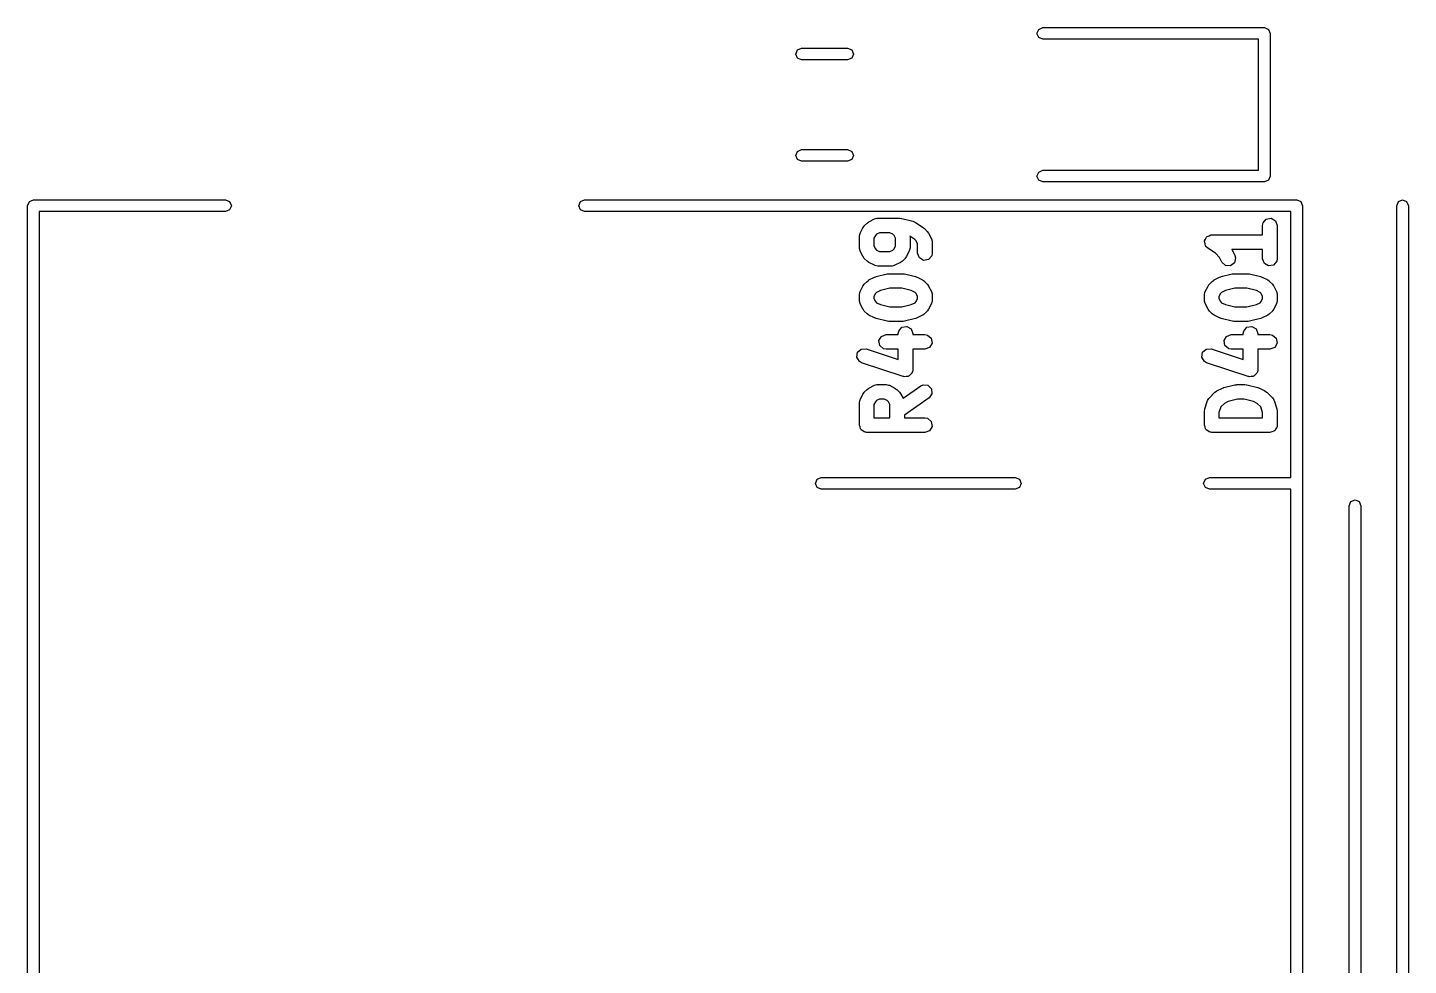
# Model space of a CAD drawing. Extents: x 59.1 to 151.1, y -119.5 to -80.2.
# Drawn here: x 136.82 to 151.05, y -109.87 to -100.2 of the extents above; entities that cross this region are included whole.
import ezdxf

# ---------------------------------------------------------------- set-up
doc = ezdxf.new("R2010")
doc.units = 0
doc.layers.add('BLACK', color=7, linetype='CONTINUOUS')

msp = doc.modelspace()

# ---------------------------------------------------------------- linework, layer by layer
at = {"layer": 'BLACK', "linetype": 'CONTINUOUS'}
for p, q in [((147.222, -100.265), (147.24, -100.223)), ((147.24, -100.307), (147.222, -100.265)), ((147.24, -100.223), (147.282, -100.205)), ((147.282, -100.325), (147.24, -100.307)), ((147.282, -100.205), (149.567, -100.205)), ((149.567, -100.205), (149.609, -100.223)), ((149.609, -100.223), (149.627, -100.265)), ((149.627, -100.265), (149.627, -101.735)), ((144.737, -100.477), (144.754, -100.435)), ((144.754, -100.435), (144.797, -100.417)), ((144.797, -100.417), (145.271, -100.417)), ((145.271, -100.417), (145.314, -100.435)), ((145.314, -100.435), (145.331, -100.477)), ((149.507, -100.325), (147.282, -100.325)), ((149.507, -101.675), (149.507, -100.325)), ((144.754, -100.52), (144.737, -100.477)), ((144.797, -100.537), (144.754, -100.52)), ((145.271, -100.537), (144.797, -100.537)), ((145.314, -100.52), (145.271, -100.537)), ((145.331, -100.477), (145.314, -100.52)), ((144.737, -101.522), (144.754, -101.48)), ((144.754, -101.565), (144.737, -101.522)), ((144.754, -101.48), (144.797, -101.462)), ((144.797, -101.582), (144.754, -101.565)), ((144.797, -101.462), (145.271, -101.462)), ((145.271, -101.582), (144.797, -101.582)), ((145.271, -101.462), (145.314, -101.48)), ((145.314, -101.565), (145.271, -101.582)), ((145.314, -101.48), (145.331, -101.522)), ((145.331, -101.522), (145.314, -101.565)), ((147.222, -101.735), (147.24, -101.693)), ((147.24, -101.777), (147.222, -101.735)), ((147.24, -101.693), (147.282, -101.675)), ((147.282, -101.675), (149.507, -101.675)), ((149.627, -101.735), (149.609, -101.777)), ((147.282, -101.795), (147.24, -101.777)), ((149.567, -101.795), (147.282, -101.795)), ((149.609, -101.777), (149.567, -101.795)), ((136.82, -102.04), (136.838, -101.998)), ((136.838, -101.998), (136.88, -101.98)), ((136.88, -101.98), (138.86, -101.98)), ((138.86, -101.98), (138.902, -101.998)), ((138.902, -101.998), (138.92, -102.04)), ((142.5, -102.04), (142.518, -101.998)), ((142.518, -101.998), (142.56, -101.98)), ((142.56, -101.98), (149.9, -101.98)), ((149.9, -101.98), (149.942, -101.998)), ((149.942, -101.998), (149.96, -102.04)), ((150.93, -102.04), (150.948, -101.998)), ((150.948, -101.998), (150.99, -101.98)), ((150.99, -101.98), (151.032, -101.998)), ((151.032, -101.998), (151.05, -102.04)), ((136.82, -117.16), (136.82, -102.04)), ((138.86, -102.1), (136.94, -102.1)), ((136.94, -102.1), (136.94, -117.1)), ((138.902, -102.082), (138.86, -102.1)), ((138.92, -102.04), (138.902, -102.082)), ((142.518, -102.082), (142.5, -102.04)), ((142.56, -102.1), (142.518, -102.082)), ((149.84, -102.1), (142.56, -102.1)), ((145.548, -102.176), (145.573, -102.169)), ((145.573, -102.169), (145.577, -102.17)), ((145.577, -102.17), (145.582, -102.168)), ((145.582, -102.168), (145.81, -102.168)), ((145.81, -102.168), (145.825, -102.171)), ((145.825, -102.171), (145.828, -102.17)), ((145.828, -102.17), (145.943, -102.199)), ((149.586, -102.178), (149.636, -102.169)), ((149.636, -102.169), (149.681, -102.195)), ((149.84, -104.84), (149.84, -102.1)), ((149.96, -102.04), (149.96, -117.16)), ((150.93, -117.16), (150.93, -102.04)), ((151.05, -102.04), (151.05, -117.16)), ((145.4, -102.324), (145.429, -102.267)), ((145.429, -102.267), (145.442, -102.249)), ((145.442, -102.249), (145.443, -102.247)), ((145.443, -102.247), (145.472, -102.219)), ((145.472, -102.219), (145.49, -102.206)), ((145.49, -102.206), (145.491, -102.205)), ((145.491, -102.205), (145.548, -102.176)), ((145.943, -102.199), (145.966, -102.209)), ((145.966, -102.209), (145.966, -102.209)), ((145.966, -102.209), (146.052, -102.266)), ((146.052, -102.266), (146.06, -102.274)), ((146.06, -102.274), (146.063, -102.276)), ((146.063, -102.276), (146.092, -102.304)), ((146.092, -102.304), (146.105, -102.323)), ((149.548, -102.243), (149.553, -102.217)), ((149.548, -102.34), (149.548, -102.243)), ((149.553, -102.217), (149.586, -102.178)), ((149.681, -102.195), (149.698, -102.243)), ((149.698, -102.243), (149.698, -102.586)), ((145.392, -102.357), (145.397, -102.332)), ((145.392, -102.472), (145.392, -102.357)), ((145.397, -102.332), (145.4, -102.328)), ((145.4, -102.328), (145.4, -102.324)), ((145.558, -102.345), (145.542, -102.375)), ((145.542, -102.375), (145.542, -102.454)), ((145.542, -102.454), (145.558, -102.484)), ((145.569, -102.333), (145.558, -102.345)), ((145.599, -102.318), (145.569, -102.333)), ((145.707, -102.318), (145.599, -102.318)), ((145.737, -102.333), (145.707, -102.318)), ((145.749, -102.345), (145.737, -102.333)), ((145.764, -102.375), (145.749, -102.345)), ((145.749, -102.484), (145.764, -102.454)), ((145.764, -102.454), (145.764, -102.375)), ((145.963, -102.387), (145.913, -102.354)), ((145.913, -102.354), (145.914, -102.357)), ((145.914, -102.357), (145.914, -102.472)), ((145.977, -102.402), (145.963, -102.387)), ((145.992, -102.432), (145.977, -102.402)), ((145.992, -102.529), (145.992, -102.432)), ((146.105, -102.323), (146.106, -102.324)), ((146.106, -102.324), (146.135, -102.381)), ((146.135, -102.381), (146.142, -102.406)), ((146.142, -102.406), (146.141, -102.41)), ((146.141, -102.41), (146.142, -102.415)), ((146.142, -102.415), (146.142, -102.529)), ((148.949, -102.41), (148.95, -102.406)), ((148.955, -102.431), (148.949, -102.41)), ((148.95, -102.402), (148.96, -102.383)), ((148.95, -102.406), (148.95, -102.402)), ((148.958, -102.452), (148.955, -102.431)), ((148.962, -102.455), (148.958, -102.452)), ((148.96, -102.383), (148.969, -102.363)), ((148.963, -102.459), (148.962, -102.455)), ((148.969, -102.363), (148.973, -102.361)), ((148.973, -102.361), (148.975, -102.357)), ((148.975, -102.357), (148.996, -102.35)), ((148.996, -102.35), (149.015, -102.34)), ((149.015, -102.34), (149.019, -102.341)), ((149.019, -102.341), (149.023, -102.34)), ((149.023, -102.34), (149.548, -102.34)), ((145.394, -102.476), (145.392, -102.472)), ((145.393, -102.48), (145.394, -102.476)), ((145.4, -102.505), (145.393, -102.48)), ((145.429, -102.562), (145.4, -102.505)), ((145.43, -102.564), (145.429, -102.562)), ((145.443, -102.582), (145.43, -102.564)), ((145.472, -102.61), (145.443, -102.582)), ((145.558, -102.484), (145.569, -102.496)), ((145.569, -102.496), (145.599, -102.511)), ((145.599, -102.511), (145.707, -102.511)), ((145.707, -102.511), (145.737, -102.496)), ((145.737, -102.496), (145.749, -102.484)), ((145.863, -102.582), (145.835, -102.61)), ((145.864, -102.58), (145.863, -102.582)), ((145.877, -102.562), (145.864, -102.58)), ((145.906, -102.505), (145.877, -102.562)), ((145.909, -102.497), (145.906, -102.501)), ((145.906, -102.501), (145.906, -102.505)), ((145.914, -102.472), (145.909, -102.497)), ((146.01, -102.577), (145.992, -102.529)), ((146.054, -102.603), (146.01, -102.577)), ((146.105, -102.594), (146.054, -102.603)), ((146.138, -102.555), (146.105, -102.594)), ((146.142, -102.529), (146.138, -102.555)), ((148.982, -102.477), (148.963, -102.459)), ((149.061, -102.53), (148.982, -102.477)), ((149.105, -102.573), (149.061, -102.53)), ((149.128, -102.62), (149.105, -102.573)), ((149.548, -102.49), (149.229, -102.49)), ((149.229, -102.49), (149.232, -102.494)), ((149.232, -102.494), (149.233, -102.495)), ((149.233, -102.495), (149.262, -102.552)), ((149.269, -102.577), (149.257, -102.627)), ((149.262, -102.552), (149.269, -102.577)), ((149.548, -102.586), (149.548, -102.49)), ((149.566, -102.634), (149.548, -102.586)), ((149.698, -102.586), (149.694, -102.612)), ((145.473, -102.611), (145.472, -102.61)), ((145.491, -102.625), (145.473, -102.611)), ((145.548, -102.653), (145.491, -102.625)), ((145.553, -102.654), (145.548, -102.653)), ((145.556, -102.656), (145.553, -102.654)), ((145.582, -102.661), (145.556, -102.656)), ((145.725, -102.661), (145.582, -102.661)), ((145.693, -102.741), (145.696, -102.74)), ((145.696, -102.74), (145.839, -102.74)), ((145.729, -102.659), (145.725, -102.661)), ((145.733, -102.661), (145.729, -102.659)), ((145.758, -102.653), (145.733, -102.661)), ((145.815, -102.625), (145.758, -102.653)), ((145.816, -102.623), (145.815, -102.625)), ((145.835, -102.61), (145.816, -102.623)), ((145.839, -102.74), (145.854, -102.742)), ((149.165, -102.655), (149.128, -102.62)), ((149.216, -102.658), (149.165, -102.655)), ((149.257, -102.627), (149.216, -102.658)), ((149.249, -102.741), (149.252, -102.74)), ((149.252, -102.74), (149.395, -102.74)), ((149.395, -102.74), (149.41, -102.742)), ((149.61, -102.66), (149.566, -102.634)), ((149.661, -102.651), (149.61, -102.66)), ((149.694, -102.612), (149.661, -102.651)), ((145.4, -102.924), (145.429, -102.867)), ((145.429, -102.867), (145.442, -102.849)), ((145.442, -102.849), (145.443, -102.847)), ((145.443, -102.847), (145.472, -102.819)), ((145.472, -102.819), (145.49, -102.806)), ((145.49, -102.806), (145.491, -102.805)), ((145.491, -102.805), (145.548, -102.776)), ((145.548, -102.776), (145.561, -102.772)), ((145.561, -102.772), (145.564, -102.77)), ((145.564, -102.77), (145.678, -102.742)), ((145.678, -102.742), (145.693, -102.741)), ((145.854, -102.742), (145.857, -102.742)), ((145.857, -102.742), (145.971, -102.77)), ((145.971, -102.77), (145.983, -102.776)), ((145.983, -102.776), (145.987, -102.776)), ((145.987, -102.776), (146.044, -102.805)), ((146.044, -102.805), (146.062, -102.818)), ((146.062, -102.818), (146.063, -102.819)), ((146.063, -102.819), (146.092, -102.847)), ((146.092, -102.847), (146.105, -102.866)), ((146.105, -102.866), (146.106, -102.867)), ((146.106, -102.867), (146.135, -102.924)), ((148.956, -102.924), (148.985, -102.867)), ((148.985, -102.867), (148.998, -102.849)), ((148.998, -102.849), (148.999, -102.847)), ((148.999, -102.847), (149.028, -102.819)), ((149.028, -102.819), (149.046, -102.806)), ((149.046, -102.806), (149.047, -102.805)), ((149.047, -102.805), (149.104, -102.776)), ((149.104, -102.776), (149.117, -102.772)), ((149.117, -102.772), (149.12, -102.77)), ((149.12, -102.77), (149.234, -102.742)), ((149.234, -102.742), (149.249, -102.741)), ((149.41, -102.742), (149.413, -102.742)), ((149.413, -102.742), (149.527, -102.77)), ((149.527, -102.77), (149.539, -102.776)), ((149.539, -102.776), (149.543, -102.776)), ((149.543, -102.776), (149.6, -102.805)), ((149.6, -102.805), (149.618, -102.818)), ((149.618, -102.818), (149.619, -102.819)), ((149.619, -102.819), (149.648, -102.847)), ((149.648, -102.847), (149.661, -102.866)), ((149.661, -102.866), (149.662, -102.867)), ((149.662, -102.867), (149.691, -102.924)), ((145.392, -102.957), (145.397, -102.932)), ((145.392, -103.015), (145.392, -102.957)), ((145.394, -103.019), (145.392, -103.015)), ((145.393, -103.023), (145.394, -103.019)), ((145.4, -103.048), (145.393, -103.023)), ((145.397, -102.932), (145.4, -102.928)), ((145.4, -102.928), (145.4, -102.924)), ((145.558, -102.945), (145.542, -102.975)), ((145.542, -102.975), (145.542, -102.997)), ((145.542, -102.997), (145.558, -103.027)), ((145.569, -102.933), (145.558, -102.945)), ((145.608, -102.914), (145.569, -102.933)), ((145.705, -102.89), (145.608, -102.914)), ((145.83, -102.89), (145.705, -102.89)), ((145.927, -102.914), (145.83, -102.89)), ((145.966, -102.933), (145.927, -102.914)), ((145.977, -102.945), (145.966, -102.933)), ((145.992, -102.975), (145.977, -102.945)), ((145.977, -103.027), (145.992, -102.997)), ((145.992, -102.997), (145.992, -102.975)), ((146.135, -102.924), (146.142, -102.949)), ((146.142, -103.015), (146.138, -103.04)), ((146.142, -102.949), (146.141, -102.953)), ((146.141, -102.953), (146.142, -102.957)), ((146.142, -102.957), (146.142, -103.015)), ((148.948, -102.957), (148.953, -102.932)), ((148.948, -103.015), (148.948, -102.957)), ((148.95, -103.019), (148.948, -103.015)), ((148.949, -103.023), (148.95, -103.019)), ((148.956, -103.048), (148.949, -103.023)), ((148.953, -102.932), (148.956, -102.928)), ((148.956, -102.928), (148.956, -102.924)), ((149.114, -102.945), (149.098, -102.975)), ((149.098, -102.975), (149.098, -102.997)), ((149.098, -102.997), (149.114, -103.027)), ((149.125, -102.933), (149.114, -102.945)), ((149.164, -102.914), (149.125, -102.933)), ((149.261, -102.89), (149.164, -102.914)), ((149.386, -102.89), (149.261, -102.89)), ((149.483, -102.914), (149.386, -102.89)), ((149.522, -102.933), (149.483, -102.914)), ((149.533, -102.945), (149.522, -102.933)), ((149.548, -102.975), (149.533, -102.945)), ((149.533, -103.027), (149.548, -102.997)), ((149.548, -102.997), (149.548, -102.975)), ((149.691, -102.924), (149.698, -102.949)), ((149.698, -103.015), (149.694, -103.04)), ((149.698, -102.949), (149.697, -102.953)), ((149.697, -102.953), (149.698, -102.957)), ((149.698, -102.957), (149.698, -103.015)), ((145.429, -103.105), (145.4, -103.048)), ((145.43, -103.106), (145.429, -103.105)), ((145.443, -103.125), (145.43, -103.106)), ((145.472, -103.153), (145.443, -103.125)), ((145.473, -103.154), (145.472, -103.153)), ((145.491, -103.167), (145.473, -103.154)), ((145.548, -103.196), (145.491, -103.167)), ((145.558, -103.027), (145.569, -103.039)), ((145.569, -103.039), (145.608, -103.058)), ((145.608, -103.058), (145.705, -103.082)), ((145.705, -103.082), (145.83, -103.082)), ((145.83, -103.082), (145.927, -103.058)), ((145.927, -103.058), (145.966, -103.039)), ((145.966, -103.039), (145.977, -103.027)), ((146.044, -103.167), (145.987, -103.196)), ((146.045, -103.166), (146.044, -103.167)), ((146.063, -103.153), (146.045, -103.166)), ((146.092, -103.125), (146.063, -103.153)), ((146.093, -103.123), (146.092, -103.125)), ((146.106, -103.105), (146.093, -103.123)), ((146.135, -103.048), (146.106, -103.105)), ((146.138, -103.04), (146.135, -103.044)), ((146.135, -103.044), (146.135, -103.048)), ((148.985, -103.105), (148.956, -103.048)), ((148.986, -103.106), (148.985, -103.105)), ((148.999, -103.125), (148.986, -103.106)), ((149.028, -103.153), (148.999, -103.125)), ((149.029, -103.154), (149.028, -103.153)), ((149.047, -103.167), (149.029, -103.154)), ((149.104, -103.196), (149.047, -103.167)), ((149.114, -103.027), (149.125, -103.039)), ((149.125, -103.039), (149.164, -103.058)), ((149.164, -103.058), (149.261, -103.082)), ((149.261, -103.082), (149.386, -103.082)), ((149.386, -103.082), (149.483, -103.058)), ((149.483, -103.058), (149.522, -103.039)), ((149.522, -103.039), (149.533, -103.027)), ((149.6, -103.167), (149.543, -103.196)), ((149.601, -103.166), (149.6, -103.167)), ((149.619, -103.153), (149.601, -103.166)), ((149.648, -103.125), (149.619, -103.153)), ((149.649, -103.123), (149.648, -103.125)), ((149.662, -103.105), (149.649, -103.123)), ((149.691, -103.048), (149.662, -103.105)), ((149.694, -103.04), (149.691, -103.044)), ((149.691, -103.044), (149.691, -103.048)), ((145.552, -103.196), (145.548, -103.196)), ((145.564, -103.202), (145.552, -103.196)), ((145.678, -103.23), (145.564, -103.202)), ((145.681, -103.23), (145.678, -103.23)), ((145.696, -103.232), (145.681, -103.23)), ((145.839, -103.232), (145.696, -103.232)), ((145.797, -103.332), (145.83, -103.292)), ((145.83, -103.292), (145.88, -103.284)), ((145.842, -103.231), (145.839, -103.232)), ((145.857, -103.23), (145.842, -103.231)), ((145.971, -103.202), (145.857, -103.23)), ((145.88, -103.284), (145.925, -103.309)), ((145.925, -103.309), (145.942, -103.357)), ((145.974, -103.2), (145.971, -103.202)), ((145.987, -103.196), (145.974, -103.2)), ((149.108, -103.196), (149.104, -103.196)), ((149.12, -103.202), (149.108, -103.196)), ((149.234, -103.23), (149.12, -103.202)), ((149.237, -103.23), (149.234, -103.23)), ((149.252, -103.232), (149.237, -103.23)), ((149.395, -103.232), (149.252, -103.232)), ((149.353, -103.332), (149.386, -103.292)), ((149.386, -103.292), (149.436, -103.284)), ((149.398, -103.231), (149.395, -103.232)), ((149.413, -103.23), (149.398, -103.231)), ((149.527, -103.202), (149.413, -103.23)), ((149.436, -103.284), (149.481, -103.309)), ((149.481, -103.309), (149.498, -103.357)), ((149.53, -103.2), (149.527, -103.202)), ((149.543, -103.196), (149.53, -103.2)), ((145.594, -103.43), (145.619, -103.386)), ((145.602, -103.481), (145.594, -103.43)), ((145.619, -103.386), (145.667, -103.368)), ((145.667, -103.368), (145.792, -103.368)), ((145.792, -103.357), (145.797, -103.332)), ((145.792, -103.368), (145.792, -103.357)), ((145.942, -103.357), (145.942, -103.368)), ((145.942, -103.368), (146.067, -103.368)), ((146.067, -103.368), (146.093, -103.373)), ((146.093, -103.373), (146.132, -103.406)), ((146.132, -103.406), (146.141, -103.456)), ((149.15, -103.43), (149.175, -103.386)), ((149.158, -103.481), (149.15, -103.43)), ((149.175, -103.386), (149.223, -103.368)), ((149.223, -103.368), (149.348, -103.368)), ((149.348, -103.357), (149.353, -103.332)), ((149.348, -103.368), (149.348, -103.357)), ((149.498, -103.357), (149.498, -103.368)), ((149.498, -103.368), (149.623, -103.368)), ((149.623, -103.368), (149.649, -103.373)), ((149.649, -103.373), (149.688, -103.406)), ((149.688, -103.406), (149.697, -103.456)), ((145.365, -103.601), (145.373, -103.55)), ((145.373, -103.55), (145.411, -103.516)), ((145.411, -103.516), (145.463, -103.515)), ((145.463, -103.515), (145.792, -103.625)), ((145.642, -103.514), (145.602, -103.481)), ((145.667, -103.518), (145.642, -103.514)), ((145.792, -103.518), (145.667, -103.518)), ((145.792, -103.625), (145.792, -103.518)), ((146.067, -103.518), (145.942, -103.518)), ((145.942, -103.518), (145.942, -103.729)), ((146.116, -103.501), (146.067, -103.518)), ((146.141, -103.456), (146.116, -103.501)), ((148.921, -103.601), (148.929, -103.55)), ((148.929, -103.55), (148.967, -103.516)), ((148.967, -103.516), (149.019, -103.515)), ((149.019, -103.515), (149.348, -103.625)), ((149.198, -103.514), (149.158, -103.481)), ((149.223, -103.518), (149.198, -103.514)), ((149.348, -103.518), (149.223, -103.518)), ((149.348, -103.625), (149.348, -103.518)), ((149.623, -103.518), (149.498, -103.518)), ((149.498, -103.518), (149.498, -103.729)), ((149.672, -103.501), (149.623, -103.518)), ((149.697, -103.456), (149.672, -103.501)), ((145.392, -103.645), (145.365, -103.601)), ((145.415, -103.657), (145.392, -103.645)), ((145.844, -103.8), (145.415, -103.657)), ((145.942, -103.729), (145.938, -103.755)), ((148.948, -103.645), (148.921, -103.601)), ((148.971, -103.657), (148.948, -103.645)), ((149.4, -103.8), (148.971, -103.657)), ((149.498, -103.729), (149.494, -103.755)), ((145.849, -103.8), (145.844, -103.8)), ((145.854, -103.803), (145.849, -103.8)), ((145.875, -103.799), (145.854, -103.803)), ((145.895, -103.799), (145.875, -103.799)), ((145.899, -103.795), (145.895, -103.799)), ((145.905, -103.794), (145.899, -103.795)), ((145.918, -103.778), (145.905, -103.794)), ((145.933, -103.765), (145.918, -103.778)), ((145.934, -103.759), (145.933, -103.765)), ((145.938, -103.755), (145.934, -103.759)), ((149.405, -103.8), (149.4, -103.8)), ((149.41, -103.803), (149.405, -103.8)), ((149.431, -103.799), (149.41, -103.803)), ((149.451, -103.799), (149.431, -103.799)), ((149.455, -103.795), (149.451, -103.799)), ((149.461, -103.794), (149.455, -103.795)), ((149.474, -103.778), (149.461, -103.794)), ((149.489, -103.765), (149.474, -103.778)), ((149.49, -103.759), (149.489, -103.765)), ((149.494, -103.755), (149.49, -103.759)), ((145.4, -104.038), (145.429, -103.981)), ((145.429, -103.981), (145.442, -103.963)), ((145.442, -103.963), (145.443, -103.962)), ((145.443, -103.962), (145.472, -103.933)), ((145.472, -103.933), (145.49, -103.92)), ((145.49, -103.92), (145.491, -103.919)), ((145.491, -103.919), (145.548, -103.89)), ((145.548, -103.89), (145.573, -103.883)), ((145.573, -103.883), (145.577, -103.884)), ((145.577, -103.884), (145.582, -103.882)), ((145.582, -103.882), (145.667, -103.882)), ((145.667, -103.882), (145.693, -103.887)), ((145.693, -103.887), (145.697, -103.89)), ((145.697, -103.89), (145.701, -103.89)), ((145.701, -103.89), (145.758, -103.919)), ((145.758, -103.919), (145.776, -103.932)), ((145.776, -103.932), (145.778, -103.933)), ((145.778, -103.933), (145.806, -103.962)), ((145.806, -103.962), (145.819, -103.98)), ((145.819, -103.98), (145.82, -103.981)), ((145.82, -103.981), (145.842, -104.024)), ((145.842, -104.024), (146.024, -103.896)), ((146.11, -104.019), (145.857, -104.196)), ((146.024, -103.896), (146.048, -103.885)), ((146.048, -103.885), (146.099, -103.889)), ((146.099, -103.889), (146.135, -103.926)), ((146.14, -103.977), (146.11, -104.019)), ((146.135, -103.926), (146.14, -103.977)), ((148.997, -104.023), (148.999, -104.019)), ((148.999, -104.019), (149.056, -103.962)), ((149.056, -103.962), (149.074, -103.949)), ((149.074, -103.949), (149.076, -103.947)), ((149.076, -103.947), (149.133, -103.919)), ((149.133, -103.919), (149.145, -103.915)), ((149.145, -103.915), (149.148, -103.913)), ((149.148, -103.913), (149.262, -103.885)), ((149.262, -103.885), (149.277, -103.884)), ((149.277, -103.884), (149.281, -103.882)), ((149.281, -103.882), (149.366, -103.882)), ((149.366, -103.882), (149.381, -103.885)), ((149.381, -103.885), (149.384, -103.885)), ((149.384, -103.885), (149.499, -103.913)), ((149.499, -103.913), (149.511, -103.919)), ((149.511, -103.919), (149.514, -103.919)), ((149.514, -103.919), (149.571, -103.947)), ((149.571, -103.947), (149.589, -103.961)), ((149.589, -103.961), (149.591, -103.962)), ((149.591, -103.962), (149.648, -104.019)), ((149.648, -104.019), (149.663, -104.04)), ((145.392, -104.072), (145.397, -104.046)), ((145.392, -104.3), (145.392, -104.072)), ((145.397, -104.046), (145.4, -104.043)), ((145.4, -104.043), (145.4, -104.038)), ((145.558, -104.059), (145.542, -104.089)), ((145.542, -104.089), (145.542, -104.225)), ((145.569, -104.048), (145.558, -104.059)), ((145.599, -104.032), (145.569, -104.048)), ((145.65, -104.032), (145.599, -104.032)), ((145.68, -104.048), (145.65, -104.032)), ((145.692, -104.059), (145.68, -104.048)), ((145.707, -104.089), (145.692, -104.059)), ((145.707, -104.225), (145.707, -104.089)), ((148.948, -104.157), (148.952, -104.135)), ((148.948, -104.3), (148.948, -104.157)), ((148.952, -104.134), (148.981, -104.048)), ((148.952, -104.135), (148.952, -104.134)), ((148.981, -104.048), (148.993, -104.025)), ((148.993, -104.025), (148.997, -104.023)), ((149.118, -104.112), (149.098, -104.17)), ((149.154, -104.076), (149.118, -104.112)), ((149.192, -104.057), (149.154, -104.076)), ((149.29, -104.032), (149.192, -104.057)), ((149.357, -104.032), (149.29, -104.032)), ((149.454, -104.057), (149.357, -104.032)), ((149.493, -104.076), (149.454, -104.057)), ((149.529, -104.112), (149.493, -104.076)), ((149.548, -104.17), (149.529, -104.112)), ((149.663, -104.04), (149.663, -104.044)), ((149.663, -104.044), (149.666, -104.048)), ((149.666, -104.048), (149.695, -104.134)), ((149.695, -104.134), (149.698, -104.156)), ((149.698, -104.156), (149.698, -104.157)), ((149.698, -104.157), (149.698, -104.3)), ((145.399, -104.319), (145.392, -104.3)), ((145.542, -104.225), (145.707, -104.225)), ((145.857, -104.196), (145.857, -104.225)), ((145.857, -104.225), (146.067, -104.225)), ((146.067, -104.225), (146.093, -104.23)), ((146.093, -104.23), (146.132, -104.263)), ((146.132, -104.263), (146.141, -104.313)), ((148.955, -104.319), (148.948, -104.3)), ((149.098, -104.17), (149.098, -104.225)), ((149.098, -104.225), (149.548, -104.225)), ((149.548, -104.225), (149.548, -104.17)), ((149.698, -104.3), (149.697, -104.31)), ((145.402, -104.338), (145.399, -104.319)), ((145.408, -104.342), (145.402, -104.338)), ((145.41, -104.348), (145.408, -104.342)), ((145.427, -104.358), (145.41, -104.348)), ((145.442, -104.371), (145.427, -104.358)), ((145.452, -104.372), (145.442, -104.371)), ((145.454, -104.374), (145.452, -104.372)), ((145.458, -104.374), (145.454, -104.374)), ((145.467, -104.375), (145.458, -104.374)), ((146.067, -104.375), (145.467, -104.375)), ((146.116, -104.358), (146.067, -104.375)), ((146.141, -104.313), (146.116, -104.358)), ((148.958, -104.338), (148.955, -104.319)), ((148.964, -104.342), (148.958, -104.338)), ((148.966, -104.348), (148.964, -104.342)), ((148.983, -104.358), (148.966, -104.348)), ((148.998, -104.371), (148.983, -104.358)), ((149.008, -104.372), (148.998, -104.371)), ((149.01, -104.374), (149.008, -104.372)), ((149.014, -104.374), (149.01, -104.374)), ((149.023, -104.375), (149.014, -104.374)), ((149.623, -104.375), (149.023, -104.375)), ((149.642, -104.369), (149.623, -104.375)), ((149.661, -104.365), (149.642, -104.369)), ((149.665, -104.36), (149.661, -104.365)), ((149.672, -104.358), (149.665, -104.36)), ((149.681, -104.341), (149.672, -104.358)), ((149.694, -104.326), (149.681, -104.341)), ((149.696, -104.316), (149.694, -104.326)), ((149.697, -104.313), (149.696, -104.316)), ((149.697, -104.31), (149.697, -104.313)), ((144.939, -104.9), (144.956, -104.858)), ((144.956, -104.858), (144.999, -104.84)), ((144.999, -104.84), (146.999, -104.84)), ((146.999, -104.84), (147.041, -104.858)), ((147.041, -104.858), (147.059, -104.9)), ((148.94, -104.9), (148.958, -104.858)), ((148.958, -104.858), (149, -104.84)), ((149, -104.84), (149.84, -104.84)), ((144.956, -104.942), (144.939, -104.9)), ((144.999, -104.96), (144.956, -104.942)), ((146.999, -104.96), (144.999, -104.96)), ((147.041, -104.942), (146.999, -104.96)), ((147.059, -104.9), (147.041, -104.942)), ((148.958, -104.942), (148.94, -104.9)), ((149, -104.96), (148.958, -104.942)), ((149.84, -104.96), (149, -104.96)), ((149.84, -114.24), (149.84, -104.96)), ((150.44, -105.13), (150.458, -105.088)), ((150.44, -114.07), (150.44, -105.13)), ((150.458, -105.088), (150.5, -105.07)), ((150.5, -105.07), (150.542, -105.088)), ((150.542, -105.088), (150.56, -105.13)), ((150.56, -105.13), (150.56, -114.07))]:
    msp.add_line(p, q, dxfattribs=at)

doc.saveas('drawing.dxf')
